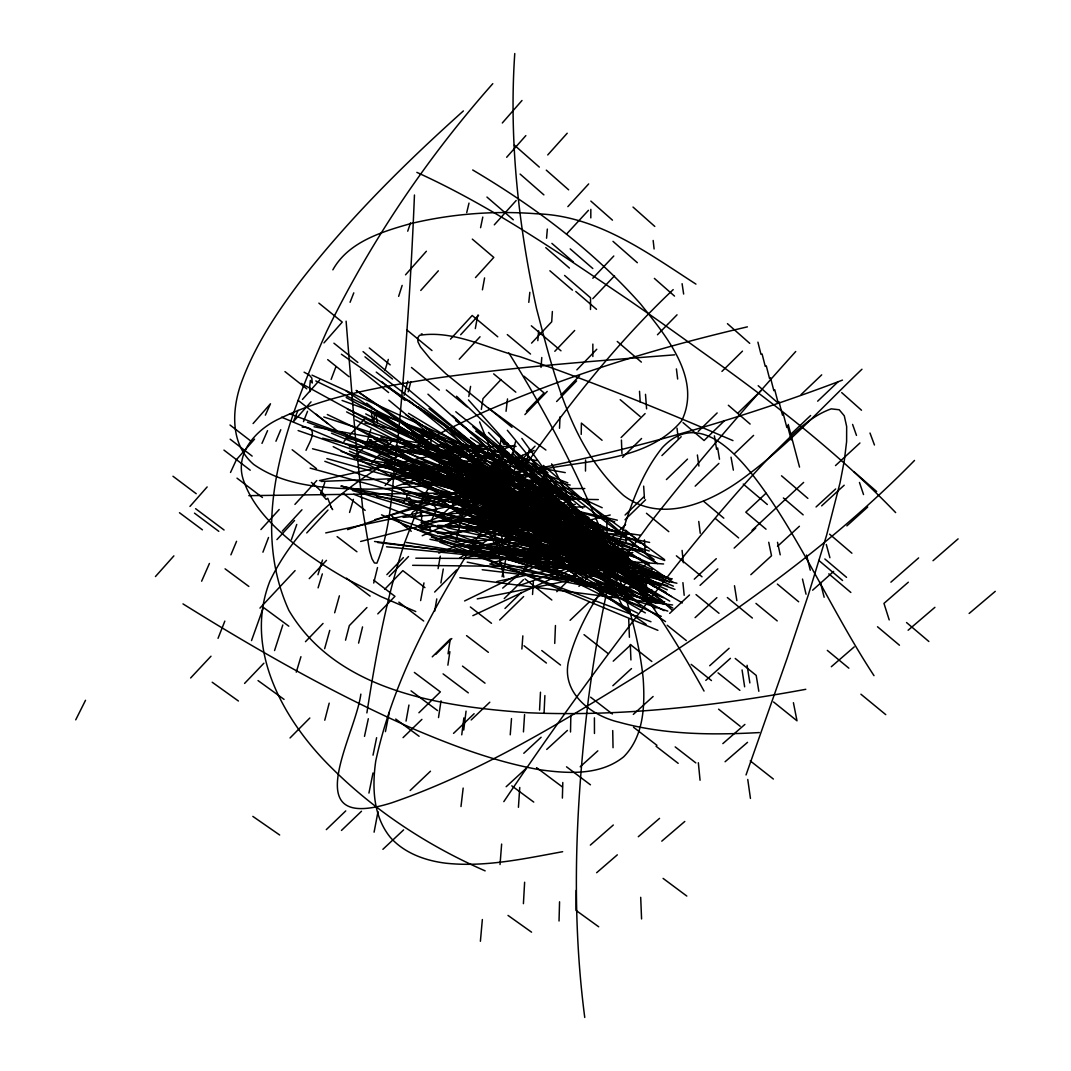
<?xml version="1.0" encoding="UTF-8"?>
<svg xmlns="http://www.w3.org/2000/svg" width="1071" height="1071" viewBox="0 0 1071 1071"><rect width="100%" height="100%" fill="white"/><g stroke="black" fill="none" stroke-linecap="round" stroke-linejoin="round"><path stroke-width="1.5" d="M590.496 309.492L590.536 297.778L564.578 275.448M590.804 217.908L590.831 209.367M421.894 525.553C420.582 522.153 423.46 507.761 419.564 516.128C412.884 519.06 407.904 512.634 416.338 510.251A4.913 0.669 -29 0 1 417.462 509.716M585.489 471.066L585.596 459.954M576.238 890.349L575.957 910.35L598.702 926.79M581.218 434.398L581.392 423.085L602.076 440.288M575.783 576.854L576.104 559.865M570.508 732.002L570.856 715.415M569.37 534.188L569.705 522.193M559.035 920.993L559.557 901.795M562.382 798.082L562.797 782.499M554.738 643.417L555.447 625.531M414.45 195.016C411.251 274.899 405.909 354.702 398.358 434.291C391.852 477.01 393.378 522.849 376.898 563.159L374.408 562.958L371.998 558.861L369.656 551.337L363.082 512.233L355.318 436.218L346.107 321.18M559.517 428.266L560.026 416.82M544.081 712.657L544.885 695.561M539.556 710.06L540.48 692.214M550.119 506.396L550.722 494.909M514.763 53.55C508.966 139.016 518.284 225.017 536.517 308.542C553.894 374.555 570.91 447.906 623.576 495.445C662.574 525.232 713.46 501.308 747.304 475.229C789.18 444.023 824.282 405.133 861.954 369.241M523.411 903.656L524.629 882.25M552.368 311.5L551.712 321.782L531.564 343.122M518.431 807.306L519.756 787.453M523.438 731.895L524.576 714.611M532.541 594.485L533.398 581.419M521.885 649.013L522.849 635.879M541.029 367.447L541.779 357.513M500.037 864.525L501.643 844.068M510.238 734.813L511.51 718.574M537.816 340.645L538.633 330.859M546.558 238.204L547.335 229.06M480.397 941.289L482.352 919.534M522.42 455.376L521.336 467.264L499.688 449.713L501.108 438.039M508.23 557.402L509.488 544.496M528.793 302.357L529.837 292.329M501.188 498.885L502.594 486.395M555.314 519.555L556.907 516.209L562.489 514.508L561.324 510.358L562.891 510.064M460.985 806.543L463.167 788.082M506.048 411.304L507.52 398.921M463.716 730.061L466.059 711.131M461.748 734.84L463.863 717.918M480.879 531.765L482.887 516.57M447.879 665.171L449.874 651.677M360.847 694.115C355.251 736.714 295.435 833.051 391.638 802.835C481.602 771.937 563.105 721.158 643.698 671.544C739.7 609.171 834.282 542.662 914.514 460.436M438.508 717.57L441.011 700.849M448.053 653.805L450.262 639.079L432.256 656.844M481.321 409.43L482.981 398.653L501.027 379.549M366.884 712.911C375.827 655.693 386.203 598.421 404.41 543.318C418.667 506.623 434.652 456.018 479.206 448.347C529.462 451.842 563.6 496.489 595.503 530.56C636.937 580.241 672.762 634.474 704.035 691.063M440.904 582.959L443.274 569.009M434.679 611.22L436.781 598.917M468.817 396.471L470.584 386.403M438.093 568.647L440.288 556.117M406.056 721.078L408.948 705.039M475.31 328.596L477.786 315.128M482.419 289.826L484.587 277.925M420.635 600.577L423.969 582.905M374.087 832.18L378.009 811.631M385.44 731.627L389.282 712.242M368.933 793.076L373.003 772.967M373.029 755.175L376.617 737.705M480.584 227.695L482.793 217.078M502.085 576.68L529.114 449.927M364.488 736.366L368.317 718.721M504.575 491.776L515.432 441.854M421.505 441.654L424.076 430.314M466.728 212.607L469.004 203.115M456.166 540.32L475.484 461.119M358.584 643.109L362.547 626.91M373.725 583.026L377.514 567.55M463.529 499.113L476.06 450.262M324.767 720.221L329.199 703.152M345.531 640.177L349.307 625.638L366.925 607.538M408.185 391.812L410.849 381.637M404.062 395.346L407.85 381.129M324.647 648.665L329.748 630.377M334.661 612.773L339.387 595.824M349.561 512.447L353.417 499.354M367.259 441.52L370.834 429.525M296.279 672.173L300.938 656.684M318.087 587.859L322.344 573.895M385.011 370.312L388.318 359.428M317.953 574.752L322.505 560.053M480.745 501.884L492.807 463.248M398.653 296.359L402.147 285.395M274.564 650.539L282.811 624.982M320.912 494.026L324.781 482.539M407.716 231.189L410.568 222.822M291.379 539.677L296.761 524.455M746.032 774.962L787.131 658.263L808.284 595.048L826.651 535.031L840.106 482.539L844.35 460.369L846.612 441.56L846.666 426.553L844.283 415.816L839.209 409.765L831.23 408.854C807.119 417.449 789.929 437.892 771.736 454.907C740.637 487.158 711.867 521.537 683.7 556.344C620.417 635.598 560.334 717.436 503.812 801.644M251.524 640.578L263.399 607.431L288.822 626.2M331.126 379.429L335.825 367.018M262.917 552.194L268.526 537.481M350.07 302.303L353.791 292.865M218.042 638.329L224.83 621.1M303.468 421.599L307.538 411.291M297.979 410.394L293.374 421.666L311.045 401.853M230.908 554.845L236.571 541.297M275.943 441.239L280.776 429.725M201.643 581.205L209.421 563.453M261.98 443.381L267.549 430.649M265.34 415.173L270.481 403.767L253.104 423.54M497.654 519.622L511.188 489.782M473.195 470.624C468.737 481.709 469.085 476.408 460.543 478.228C452.805 480.531 457.504 475.256 459.071 481.883M230.519 472.458L236.45 459.633L254.563 439.123M75.733 719.832L85.519 700.287M524.214 568.741L562.744 503.263M332.853 269.852C348.37 241.899 381.785 231.764 410.608 223.638C451.788 213.745 494.574 210.505 536.799 213.798C597.551 215.632 647.071 252.595 695.936 284.11M494.4 481.91L513.357 451.949M504.561 539.249L531.002 497.533M530.962 560.146L539.489 546.906M306.011 450.329C309.8 441.279 320.028 426.994 302.196 427.101M446.875 480.384C447.651 477.813 448.99 468.563 443.702 469.205C444.853 473.061 458.12 471.2 452.698 464.506M419.163 496.034C419.578 498.256 426.392 489.246 428.065 493.731C431.091 498.684 430.462 506.275 423.929 500.197M428.976 530.306L430.542 527.468A2.731 1.098 -23.1 0 0 430.073 527.146L420.073 527.816A6.118 2.129 -16.5 0 1 419.256 527.615M484.976 504.736L521.751 460.918M492.794 83.672C426.713 158.267 370.512 241.698 326.735 331.247C288.822 416.338 247.495 519.114 288.875 610.403C337.164 691.893 442.082 706.659 528.257 712.75C621.327 716.78 714.384 706.177 805.794 689.309M502.312 122.991L521.992 100.487M323.964 342.907L342.251 322.09L318.89 303.133M189.955 506.436L207.145 486.944M506.677 157.276L525.848 135.602M405.521 274.819L426.378 251.257M494.039 533.197L529.422 493.129M302.437 399.456L319.613 380.098M155.456 576.546L173.89 555.876M420.769 290.442L438.347 270.802M547.736 154.947L567.202 133.232M795.726 351.502C744.894 408.051 694.811 465.376 648.142 525.459C617.606 567.764 581.727 609.573 568.527 661.182C561.164 692.977 591.366 715.763 618.931 722.175C664.475 734.853 712.416 735.148 759.299 732.564M494.307 224.83L516.168 200.518M475.484 277.59L493.798 257.415L472.311 239.114M260.922 529.556L279.196 509.515M343.885 441.506L366.068 417.221M294.913 504.401L316.788 480.531M567.858 206.649L588.675 183.931M450.476 339.159L472.204 315.476L497.761 336.816M460.664 334.741L478.59 315.249M282.302 531.136L301.955 509.769M276.92 539.61L294.525 520.493M354.126 457.986L371.021 439.646M566.559 234.054L588.461 210.318M459.272 359.2L480.036 336.776M503.678 439.512A19.666 10.737 6.1 0 0 503.009 440.783L503.424 444.077L508.243 444.117L501.683 441.118L506.315 443.354M306.734 532.93L327.98 510.037M371.49 463.194L393.753 439.23M190.638 677.97L211 656.215M259.958 608.114L295.101 570.589M385.091 485.538L401.451 468.134M309.211 578.648L326.481 560.361M592.825 278.232L613.803 256.009M592.825 298.662L614.54 275.809M554.805 351.301L574.685 330.47M244.576 683.418L263.881 663.217M526.45 411.224L544.081 392.923L523.987 376.216M305.463 641.69L323.04 623.442M524.897 414.597L547.214 391.437M576.854 369.87L596.775 349.253M386.872 574.658L403.379 557.63M561.003 394.985L579.585 375.801M556.612 401.545L576.6 380.941M389.175 576.452L408.506 556.532M476.26 482.967L506.77 451.667M488.028 480.651L512.942 455.028M384.77 589.211L402.83 570.642L424.919 587.618M514.964 466.742L535.045 446.165M377.768 613.897L394.958 596.346L373.659 580.121M657.474 334.754L677.046 314.807M516.61 503.571L541.605 478.309M290.04 737.959L309.814 718.012M434.652 592.062L456.554 569.959M499.862 545.875L516.624 529.074M621.113 437.544L645.103 413.593M548.874 530.373L566.974 512.433M622.586 457.317L641.569 438.494M721.934 371.409L742.471 351.141M435.723 654.435L451.815 638.544M504.24 598.569L523.451 579.679M554.068 550.012L576.72 527.762M504.977 608.489L521.443 592.37M661.918 455.577L681.183 436.714M499.688 619.962L523.639 596.547M698.198 431.439L717.142 412.951M418.908 712.764L440.355 691.893L414.37 672.441M589.063 550.039L606.976 532.635L606.775 520.64M625.089 515.017L643.43 497.198M724.465 420.716L704.075 440.516L683.03 422.617M625.009 519.743L645.572 499.796M666.403 479.58L687.515 459.098M403.057 737.638L421.907 719.364M737.571 413.393L761.093 390.607M608.141 541.417L625.584 524.522M556.786 591.701L579.157 570.04M326.307 829.623L345.746 810.908M578.916 586.373L602.036 564.096M695.173 486.154L718.882 463.408M734.867 453.314L753.596 435.388M341.462 830.44L361.489 811.256M801.148 394.516L821.711 374.85M673.204 289.612C610.778 348.49 558.687 417.355 509.796 487.6C454.385 572.476 397.301 660.646 375.734 761.093C372.025 787.145 373.003 816.276 390.473 837.535C404.57 853.239 425.2 860.629 445.683 863.186C485.069 867.443 524.121 858.714 562.65 851.699M570.08 620.31L588.849 602.384M453.542 733.367L474.118 713.728M592.584 602.049L609.921 585.516M471.173 719.966L489.808 702.201M610.162 598.18L645.92 564.243M817.668 401.183L837.924 381.945M410.139 790.505L430.475 771.214M628.302 588.166L645.626 571.767M791.429 433.675L810.627 415.508M382.896 849.316L403.62 829.891M438.936 517.681L508.738 452.457M766.046 493.209L745.804 512.166L766.046 529.208M694.262 579.17L716.285 558.687M752.016 530.359L803.625 482.432M734.13 548.111L755.738 528.057M613.214 661.168L630.658 644.983M669.643 613.388L689.51 594.981M700.059 585.355L717.824 568.888M523.786 753.288L541.123 737.25M835.487 465.59L859.946 442.992M612.84 685.735L631.502 668.572M506.155 786.73L526.303 768.215M546.719 749.446L567.416 730.422M695.106 617.632L716.874 597.658M816.062 506.958L835.675 488.965M777.492 546.344L799.421 526.249M821.658 505.873L844.189 485.217M750.838 574.699L771.522 555.769L768.737 542.274M633.322 714.397L653.109 696.498M580.214 766.769L597.832 750.851M846.88 525.861L867.724 507.025M463.382 110.942C405.025 163.261 349.039 218.671 300.871 280.642C276.773 312.665 254.148 346.482 240.694 384.502C231.711 411.117 230.452 444.559 253.693 464.426C287.202 487.934 330.029 488.496 369.415 489.166C427.128 487.76 484.346 479.085 540.909 467.933C643.51 446.634 744.532 417.422 842.462 380.111M709.685 665.747L729.11 648.29M705.802 680.38L730.435 658.344M812.635 590.188L833.653 571.419M590.335 845.113L613.308 825.018M890.885 582.182L918.61 557.911M722.845 743.622L744.907 724.424M908.315 582.209L883.963 603.401L889.211 619.922M933.028 560.709L958.103 538.874M831.31 666.724L854.243 646.884M596.641 872.718L617.324 854.845M638.289 836.732L659.549 818.364M725.08 761.749L747.531 742.337M661.784 841.15L684.797 821.457M908.114 630.257L934.903 607.337M502.687 588.113L585.743 517.802M969.135 613.469L995.267 591.353M459.887 557.817L559.905 493.918M498.711 517.266L494.856 520.131L492.312 525.968L494.548 516.758L497.078 514.308M478.884 548.673C493.865 545.514 469.473 536.183 475.551 547.254C482.726 557.964 462.806 548.071 467.786 554.283M443.796 443.461L442.189 444.264M417.529 509.635L421.465 508.337M464.6 600.951L575.422 547.08M472.847 615.664L590.469 560.441M422.215 535.754L521.336 490.625M455.389 483.543L534.108 450.463M438.829 553.118L574.926 498.336M425.267 522.461L536.691 479.098M438.749 445.723C426.539 451.36 431.506 439.846 432.858 433.635C433.193 430.127 421.077 427.744 425.682 426.419M518.833 585.73L613.964 552.261M396.297 486.328L514.241 445.322M347.58 529.636L516.356 472.03M493.102 507.949C477.626 509.609 500.385 525.285 485.23 520.787M435.388 540.159L557.308 500.8M387.729 480.491L482.245 450.596M491.335 563.252L584.324 534.898M374.796 519.649L539.53 473.235M444.197 525.901L544.911 498.658M360.632 541.471L565.769 488.577M409.296 503.892L541.739 470.263M463.422 558.473L592.357 525.687M492.258 544.389L610.229 514.977M747.384 326.856C656.925 347.888 567.67 375.171 482.579 412.616C401.33 451.4 310.831 495.98 269.919 581.058C243.532 647.955 282.423 718.534 329.225 765.484C373.712 810.305 427.369 845.621 485.15 870.87M319.412 480.598L483.423 444.278M325.731 532.916L524 490.183M497.038 581.486L632.827 552.462M477.224 598.903L633.938 567.643M499.273 529.931L572.557 515.914M477.947 545.996L588.675 526.825M482.994 488.737L533.318 482.606M499.032 531.363L582.959 524.763M674.663 354.836C592.691 361.248 510.586 367.233 429.176 379.147C378.518 387.434 326.775 395.868 280.147 418.373C256.665 428.882 233.786 453.287 243.653 480.785C253.814 509.783 277.75 530.975 301.259 549.436A1486.762 446.5 -7.6 0 0 347.151 579.224L380.767 596.52L415.762 611.541M403.017 517.347L575.314 504.321M437.383 533.371L593.08 521.898M514.08 542.247L609.72 535.259M403.928 484.253L520.693 476.782M483.409 554.216L609.171 546.411M493.691 551.337L586.868 545.675M428.373 484.614L538.874 479.768M321.099 481.441C397.194 478.282 473.516 476.903 549.249 468.094C594.539 459.914 650.097 458.79 681.772 420.608C702.081 378.264 665.64 335.384 640.605 304.017C592.758 250.212 534.483 206.542 472.699 169.981M459.646 519.448L559.611 515.968M453.662 541.457L560.695 537.642M514.709 508.203L584.873 506.864M421.599 521.657L565.809 518.913M248.82 495.659L553.761 491.589M483.931 553.225L617.03 551.592M349.454 446.821L516.048 446.42M493.236 488.63L584.793 488.55M415.816 558.178L596.748 559.182M412.616 565.314L637.861 567.858M439.284 496.971L598.301 499.595M472.124 520.078L591.339 523.291M423.259 525.928L562.436 531.604M437.557 525.339L575.14 531.725M475.243 551.819L555.769 555.541M369.897 442.082C375.693 444.05 380.821 436.754 386.109 440.623C388.679 441.359 389.094 447.544 385.64 445.523M453.22 549.918L663.578 563.975M494.24 549.744L623.242 558.714M468.951 523.197L626.789 534.871M479.045 516.342L553.868 522.273M468.549 520.64L589.519 531.658M386.537 546.786L609.185 569.076M533.974 539.034L640.793 550.949M377.635 542.502L659.134 575.475M482.191 569.732L652.252 590.228M528.82 493.035L562.382 497.131M441.935 491.562L507.882 499.635M359.468 459.352L536.932 482.017M374.555 541.484L615.557 572.409M459.834 577.684L672.615 604.981M368.129 441.921L366.188 441.573M376.872 496.462L640.364 535.219M380.861 437.142L537.08 460.597M379.014 447.825L475.819 462.525M450.048 497.961L548.754 513.156M420.863 529.061L633.416 562.168M467.076 544.751L663.284 576.078M544.162 557.897L672.307 578.875M392.896 467.933L511.295 487.8M406.351 542.421L660.097 584.9M421.278 333.898L422.349 334.098M563.547 510.198L558.085 506.65M314.044 426.78L565.274 472.619M501.362 543.68L651.824 571.071M438.28 482.874L526.745 499.126M439.364 536.049L601.848 566.613M340.953 486.154L551.793 527.186M489.742 564.015L625.518 590.777M496.904 489.514L547.509 499.608M448.91 525.071L597.953 554.778M467.184 562.155L664.73 601.795M427.757 524.87L421.318 522.608L430.395 521.122A5.556 4.82 51.8 0 0 431.613 520.104L436.754 508.832L434.183 505.766A14.579 13.133 77.8 0 0 432.041 504.709L431.198 504.521M419.23 495.458L649.642 542.421M425.227 448.642L498.751 463.716M345.732 438.052L570.2 485.069M433.835 494.052L552.703 518.9M490.759 543.787L676.912 583.213M429.926 539.275L605.691 576.546M364.876 423.045L512.085 455.055M414.999 494.24L626.91 540.453M469.285 545.34L635.143 581.419M376.577 465.738L617.338 520.185M447.303 527.749L654.073 575.502M322.625 438.213L580.643 499.099M443.3 513.156L569.156 543.948M447.504 535.554L637.821 583.106M428.842 512.594L619.533 560.776M393.967 487.666L642.172 550.896M499.528 562.449L624.728 594.512M359.173 464.787L627.927 534.389M312.518 448.749L585.248 519.636M379.723 458.268L614.727 521.805M341.381 485.993L579.103 550.4M310.148 468.134L640.404 558.674M304.084 372.186L309.345 375.051L311.781 378.036L312.304 383.003L310.336 380.473L309.787 386.069A25.999 6.721 89.4 0 0 309.76 389.416L309.921 391.651M326.856 458.562L635.21 545.38M418.132 449.231L560.133 489.822M431.426 537.214L657.326 602.518M483.409 552.489L643.149 598.716M434.706 515.338L564.926 553.212M445.349 504.722L605.758 552.06M352.319 490.411L667.728 585.717M438.775 476.97L621.943 533.197M393.954 471.026L619.025 540.962M465.363 510.037L610.122 555.113M506.302 526.303L660.365 574.324M395.989 445.429L569.718 500.411M471.856 516.811L572.811 548.794M404.262 464.573L561.191 515.472M341.06 451.373L649.294 551.016M447.638 497.747L624.835 555.126M392.615 517.882L574.458 576.841M452.029 500.786L538.981 529.101M408.506 502.165L644.769 579.25M403.258 524.964L667.795 611.113M323.75 416.967L553.6 492.379M394.623 458.977L615.905 532.033M454.318 486.006L618.395 540.587M430.636 495.364L606.521 553.894M435.964 459.379L564.591 503.531M476.408 463.127L498.269 470.758M298.126 430.555L619.132 542.743M506.382 531.511L645.398 580.228M392.829 464.412L584.485 531.832M509.595 515.379L603.281 549.209M342.077 400.447L567.791 482.807M324.821 461.306L674.984 589.398M289.585 413.794L567.603 516.945M307.431 422.228L607.592 533.278M466.916 492.553L559.276 526.812M522.755 523.866L666.711 577.175M504.669 494.748L555.327 513.759M390.661 474.48L581.098 545.956M439.86 542.287L650.981 621.742M506.436 500.023L664.73 560.508M414.611 470.223L563.681 527.133M502.085 520.225L621.113 566.064M353.751 494.28L640.659 606.159M396.203 448.481L577.068 519.783M445.576 506.114L624.487 577.63M466.474 525.326L664.341 604.325M391.437 498.31L627.445 592.544M476.046 522.581L663.217 597.672M401.531 422.67L507.145 465.698M438.213 454.974L588.943 517.534M475.296 482.74L602.853 535.674M379.482 455.63L652.44 569.638M281.579 417.208L623.643 560.12M505.418 536.236L620.082 584.297M381.53 514.843L657.902 630.35M453.006 480.464L648.772 562.784M331.501 433.193L627.164 557.509M522.019 513.705L600.376 546.799M510.171 511.416L671.209 579.451M388.88 438.213L575.944 518.096M732.966 440.609C662.895 410.541 592.276 381.571 520.158 356.75C487.506 348.477 453.743 329.881 419.497 335.317L417.61 338.088L418.011 341.984L420.434 346.87L430.422 359.066L445.844 373.712L487.104 407.167L545.915 450.021M379.415 447.317L541.417 517.829M436.914 474.734L602.973 547.134M453.234 489.822L673.405 586.172M349.374 451.226L643.202 580.094M478.121 475.002L555.568 509.394M385.868 463.85L597.712 558.018M497.961 543.506L661.276 616.374M426.325 461.106L537.776 511.041M529.235 493.129L640.244 543.117M416.86 172.377C492.821 206.89 561.753 254.711 630.658 301.312A1487.552 280.107 43.7 0 1 700.688 350.886C769.634 399.858 836.92 451.534 895.651 512.594M431.158 472.86L659.053 576.252M312.009 375.131L602.197 507.734M527.494 525.647L667.287 589.813M347.54 409.162L600.978 525.58M327.324 414.517L587.39 537.883M445.991 485.926L609.667 563.453M497.694 501.228L661.035 579.598M514.375 506.797L650.231 572.664M315.798 380.941L541.578 491.268M505.231 547.214L637.499 613.081M355.559 420.006L624.339 556.09M341.529 432.202L613.014 570.415M333.215 446.647L639.119 602.344M346.629 411.907L621.675 552.569M446.138 494.467L645.184 596.828M365.72 413.888L531.752 500.063M486.743 500.251L646.429 583.481M478.71 482.338L669.429 582.129M369.83 445.63L634.916 584.244M407.395 476.006L664.14 610.657M374.1 438.963L644.983 584.646M506.369 511.63L494.333 507.667A3.641 1.325 -21.9 0 0 493.088 507.975M451.186 475.082L666.122 592.437M352.908 426.459L646.469 586.627M301.179 383.431L639.963 569.036M369.508 439.646L606.306 569.518M346.201 397.555L524.991 496.074M470.089 497.265L627.097 583.641M489.126 476.622L649.307 564.993M419.832 468.335L672.869 608.087M566.626 507.667L596.56 524.268M446.312 447.035L605.289 535.607M418.333 429.886L657.674 563.574M439.391 473.677L592.959 560.026M419.323 527.575L418.6 525.861L420.207 524.67A11.219 2.383 81.1 0 1 420.863 525.259L422.991 529.864M376.336 413.393L628.503 556.96M551.913 535.139L574.806 548.165M385.292 462.123L645.331 612.893M451.279 463.823L656.764 583.226M413.982 435.121L500.411 485.632M476.367 482.78L682.361 602.919M529.743 497.118L580.375 526.704M375.921 413.781L617.82 555.621M541.993 510.251L586.078 536.303M540.828 524.87L669.777 601.126M408.52 413.339L603.214 530.881M364.167 407.823L671.504 596.52M535.54 501.375L615.303 550.681M486.823 489.139L620.122 571.352M453.542 482.311L656.014 607.819M182.994 603.897C258.446 650.927 335.959 695.133 417.57 730.676C457.156 747.357 497.774 762.338 540.212 769.821C568.259 773.664 600.282 775.632 623.71 756.795C643.992 736.246 645.037 705.428 643.162 678.331C639.052 639.092 627.66 601.085 614.326 564.096C586.573 490.29 550.574 419.712 508.792 352.895M458.013 463.114L597.872 551.284M420.153 449.82L654.274 598.917M519.582 508.993L584.94 550.708M405.561 414.584L615.504 549.49M470.49 437.611L563.56 498.042M547.509 498.992L593.695 529.275M356.389 390.795L654.649 587.082M514.294 485.966L646.456 573.293M456.701 464.372L662.092 600.456M385.158 385.694L557.054 499.809M346 390.848L636.616 584.056M479.42 510.813L629.895 611.287M534.483 503.142L628.262 566.077M468.295 472.78L549.798 527.508M481.803 504.495L600.844 584.846M433.701 464.814L665.519 621.608M418.172 406.819L673.124 582.356M252.85 816.397L279.665 835.005M341.381 354.22L538.405 491.201M513.652 503.598L649.709 598.435M421.679 467.304L646.081 624.353M356.255 390.406L655.68 603.013M508.015 915.424L531.564 932.172M212.192 682.24L238.418 701.01M258.031 680.58L284.056 699.39M531.952 463.154L664.582 559.624M475.725 431.144L554.015 488.389M412.496 418.266L649.08 591.553M455.603 420.542L565.783 501.429M395.694 719.043L419.109 736.272M451.319 468.121L584.378 566.305M511.804 785.86L533.746 802.085M225.071 568.835L248.847 586.439M461.735 464.948L617.217 580.843M179.473 512.728L202.432 529.837M411.036 690.862L437.53 710.568M663.096 878.407L686.819 896.066M536.558 767.639L562.436 786.971M194.494 513.156L218.805 531.336M195.605 508.698L224.067 529.998M450.864 426.499L619.279 553.038M443.086 673.887L468.308 692.87M566.532 766.823L590.442 784.815M172.966 476.247L196.221 493.718M389.549 413.888L638.611 602.384M346.415 578.166L370.097 596.105M462.485 666.108L485.029 683.178M376.242 372.106L607.752 547.817M236.999 478.148L262.449 497.52M398.84 602.13L423.688 621.033M508.015 444.438L510.706 446.995M223.946 450.101L250.239 470.196M337.111 536.584L356.938 551.766M466.541 635.625L488.363 652.319M366.63 403.178L533.331 531.336M230.171 439.217L252.154 456.099M470.356 606.989L491.495 623.295M230.011 425.013L250.935 441.145M541.752 650.525L560.508 665.037M633.577 727.276L656.938 745.336M656.095 746.273L678.184 763.342M524 645.733L546.424 663.043M590.616 697.181L612.398 713.996M292.155 449.74L316.507 468.629M675.185 746.889L695.829 762.9M343.175 493.343L365.171 510.385M502.647 441.654L654.127 559.571M390.031 514.736L411.291 531.283M404.262 424.959L616.829 591.192M584.016 634.648L607.752 653.297M315.664 413.928L336.709 430.475M298.14 400.353L327.713 423.634M524.977 578.875L551.833 600.014M750.262 760.879L773.369 779.045M441.319 499.622L460.999 515.178M718.587 709.163L740.195 726.272M417.784 476.073L445.375 497.908M284.966 371.597L306.775 388.84M651.837 661.503L630.31 644.474L630.926 659.964M453.394 459.298L592.129 569.665M453.1 442.885L499.113 479.621M543.693 546.812L565.368 564.082M691.17 664.381L711.465 680.567M327.686 359.628L349.026 376.711M607.846 584.244L628.597 600.844M718.039 672.869L739.9 690.367M455.777 411.759L597.993 525.807M360.485 369.95L388.599 392.548M773.557 701.96L796.998 720.81L793.41 702.696M667.193 625.236L686.324 640.565M735.215 658.464L756.193 675.399L758.83 691.277M333.924 343.189L357.875 362.467M381.597 381.544L405.079 400.447M519.047 492.191L541.19 509.997M488.858 469.419L509.261 485.819M364.957 356.817L392.508 379.054M429.002 408.627L449.633 425.281M369.308 347.981L390.165 364.89M408.787 400.367L648.731 594.887M446.326 390.005L467.01 406.846M527.949 456.474L547.91 472.726M696.016 594.579L719.016 613.308M411.478 367.487L439.351 390.139M560.802 490.384L582.771 508.23M488.697 408.265L511.992 427.316M646.576 547.281L625.558 530.132L626.08 543.425M451.975 431.988L643.805 588.662M406.752 329.855L431.974 350.552M676.377 555.809L702.014 576.8M727.343 597.551L752.391 618.061M646.456 513.277L668.799 531.658M755.965 603.415L777.225 620.926M860.91 694.209L885.757 714.638M493.664 373.873L515.82 392.173M827.321 650.392L848.861 668.184M400.166 488.108L407.114 495.284L406.378 498.484L403.258 501.938L406.659 498.55L409.309 497.694L411.036 499.514L412.375 504.053M509.006 515.954L564.578 561.954M777.359 584.07L798.658 601.782M388.893 400.233L500.733 493.195M507.306 334.594L530.547 354.046M703.727 501.375L723.822 518.177M715.669 518.752L738.615 537.91M363.042 351.596L610.47 558.165M877.51 626.763L899.453 645.224M477.867 432.162L645.291 572.931M818.833 560.441L842.556 580.482M828.807 573.855L850.856 592.464M620.203 399.684L640.137 416.499M531.323 325.798L560.99 350.819M743.261 484.079L767.358 504.508M906.535 622.546L928.865 641.489M824.844 558.968L846.545 577.336M829.583 534.161L851.9 553.212M783.383 497.975L803.17 514.856M781.522 475.805L807.869 498.39M617.244 341.448L641.382 362.118M575.77 291.473L596.52 309.305M549.878 270.762L572.463 290.147M486.944 197.064L513.29 219.809M545.768 247.655L569.424 268.071M728.334 405.253L750.128 424.062M551.886 243.385L573.4 262.007M543.385 465.43L655.171 562.088M570.187 248.887L592.812 268.526M520.104 174.078L543.894 194.882M758.188 385.694L778.015 403.017M854.042 471.776L876.667 491.522M613 241.35L637.352 262.716M654.368 278.406L674.516 296.091M546.277 170.142L568.661 189.848M514.348 145.121L539.315 167.089M590.857 201.094L612.465 220.157M727.437 323.67L749.754 343.363M586.881 534.536L672.24 610.135M633.015 207.064L654.796 226.436M841.699 392.615L861.499 410.233M472.873 426.673L576.225 518.431M427.945 394.182L605.61 554.858M452.471 415.508L581.258 534.523M537.173 490.049L584.98 534.871M456.527 396.243L649.08 577.751M332.693 509.635L332.09 508.872M559.544 525.285L602.371 567.844M456.822 471.963L492.647 508.176M487.452 451.252L546.156 511.081M488.483 432.456L617.15 566.894M320.644 492.941L326.133 499.394L327.793 498.283L331.247 507.426M512.487 452.645L594.954 542.1M445.844 426.727L549.999 540.44M468.455 399.938L647.326 600.068M543.439 470.705L645.585 589.278M507.333 430.274L654.716 609.024M521.831 438.454L579.023 517.146M401.17 467.01L399.242 464.104L405.548 470.156L404.369 462.565M874.003 675.667C836.879 619.065 808.859 557.027 771.321 500.666C749.379 468.937 703.955 403.178 662.28 447.678C639.427 476.153 628.65 511.777 618.128 546.143C604.298 596.36 595.195 647.741 588.381 699.35C575.689 804.749 570.91 911.903 584.753 1017.45M555.795 521.979L555.34 520.747A32.076 10.844 -31.2 0 1 555.367 519.515M526.397 514.388L523.491 506.77L524.924 498.162L516.731 498.176L512.273 492.151M449.833 456.862L494.079 542.609M551.592 463.877L623.429 607.9M479.594 421.92L501.951 476.488M870 433.045L874.458 445M480.022 476.568L503.102 540.788M852.596 424.424L856.479 435.415M859.478 482.472L863.534 494.561M826.29 544.456L829.918 557.723M788.216 424.424L799.542 467.09M787.546 425.95L791.228 439.9M783.262 413.821L786.85 427.516M778.992 401.745L782.499 415.187M774.735 389.724L778.162 402.91M770.504 377.755L773.838 390.687M766.287 365.84L769.54 378.518M762.083 353.966L765.256 366.389M820.373 582.383L824.148 597.23M757.907 342.144L760.986 354.327M543.827 475.176L551.578 506.021M806.53 555.046L810.265 570.2M802.487 579.076L806.048 594.204M404.329 462.391L405.548 467.786M478.014 458.897L503.852 577.162M777.519 542.328L780.223 554.832M731.024 457.17L733.367 470.129M717.65 447.986L719.498 459.218M714.397 435.857L716.606 449.378M734.492 585.743L736.848 600.603M747.076 665.278L749.861 682.91M742.069 669.924L744.64 686.806M682.093 283.695L683.646 294.043M747.759 779.46L750.45 798.431M697.382 454.988L698.894 466.072M698.747 521.457L700.247 533.278M676.417 368.919L677.662 379.027M677.033 428.186L678.238 438.789M653.163 240.466L654.1 248.967M682.08 550.4L683.365 562.73M682.91 582.637L684.195 595.302M698.346 762.739L700.059 780.25M377.407 422.71C372.413 393.472 375.385 444.652 371.155 409.952M645.492 394.342L646.589 408.854M639.507 391.29L640.217 402.013M643.658 486.127L644.434 498.43M644.434 539.918L645.17 551.913M646.362 584.083L647.125 596.748M640.699 897.311L641.569 918.945M628.704 618.998L629.413 637.272M621.421 440.061L621.943 453.609M612.719 730.569L613.04 747.705M603.575 558.393L603.763 573.842M594.418 717.851L594.459 733.461M592.852 344.086L592.852 356.523M332.01 508.605A20.577 1.901 70.2 0 1 331.153 507.078M311.366 482.445A15.516 1.888 45.4 0 1 325.557 496.168M369.549 442.283A18.502 5.516 -9.6 0 1 367.768 442.082M403.847 469.848A29.064 3.374 49.1 0 1 402.656 468.241M442.149 443.755A27.27 14.365 -35.1 0 1 438.802 445.201M506.703 443.099A15.757 9.92 -0.7 0 1 508.404 444.251M420.528 495.404A49.119 4.873 -27.1 0 1 421.412 494.615"/></g></svg>
